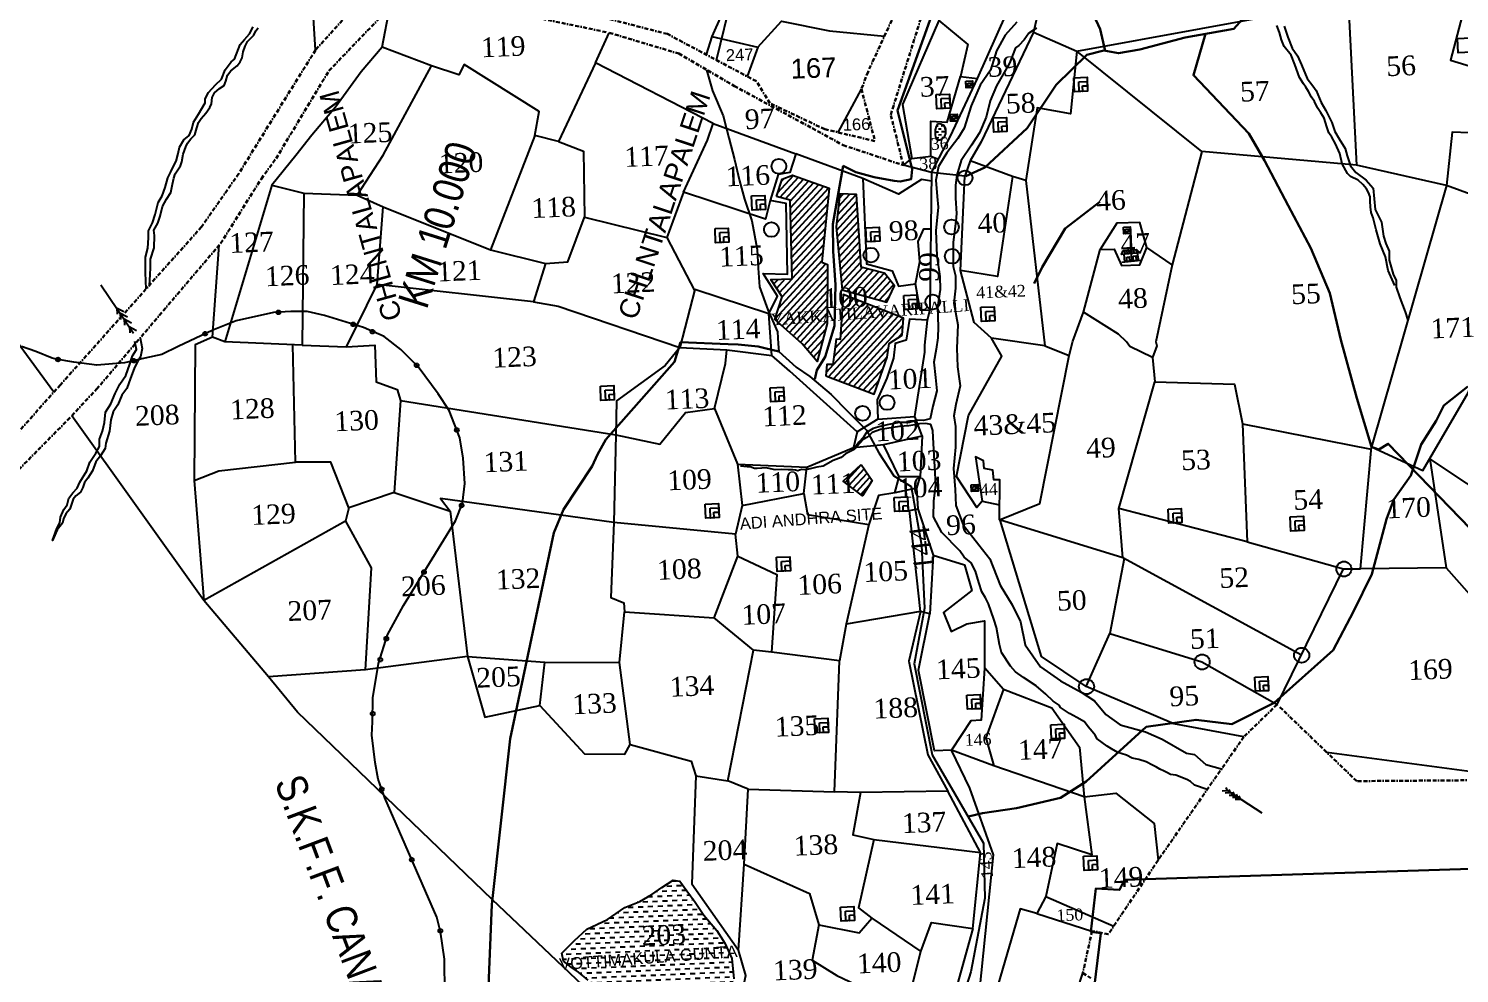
# Model space of a CAD drawing. Header units: inches. Extents: x 304037 to 460575, y 1453943 to 1639883.
# Drawn here: x 323708 to 325574, y 1597415 to 1598648 of the extents above; entities that cross this region are included whole.
import ezdxf

# ---------------------------------------------------------------- set-up
doc = ezdxf.new("R2010")
doc.units = ezdxf.units.IN
doc.header["$MEASUREMENT"] = 0
doc.header["$PDMODE"] = 33
doc.header["$PDSIZE"] = 5
for name, pattern in [('ACAD_ISO02W100', [15, 12, -3]), ('ACAD_ISO07W100', [3, 0, -3]), ('ACAD_ISO11W100', [33, 12, -3, 12, -3, 0, -3]), ('BORDER', [1.75, 0.5, -0.25, 0.5, -0.25, 0, -0.25])]:
    doc.linetypes.add(name, pattern=pattern)
for name, color, linetype in [('cahnige', 6, 'Continuous'), ('CARTTRACK', 30, 'ACAD_ISO02W100'), ('NALA', 4, 'Continuous'), ('ROUND WELL', 5, 'Continuous'), ('SQUAREWELL', 5, 'Continuous'), ('SURVEY_BND', 7, 'Continuous'), ('SURVEY_NO', 7, 'Continuous'), ('TEXT', 7, 'Continuous'), ('TITLEBLOCK', 7, 'Continuous'), ('VILLAGE_AREA', 1, 'Continuous'), ('WATER_BODY', 4, 'Continuous'), ('zz', 7, 'Continuous')]:
    doc.layers.add(name, color=color, linetype=linetype)
for name, color, linetype, lineweight in [('FOOTPATH', 150, 'ACAD_ISO07W100', 30), ('VILL_BOUNDARY', 6, 'BORDER', 30), ('VILL_UNIT_AREA', 3, 'ACAD_ISO11W100', 25)]:
    doc.layers.add(name, color=color, linetype=linetype, lineweight=lineweight)
doc.styles.add('ARIALN', font='ARIALN.TTF')
doc.styles.get("Standard").update_dxf_attribs({"font": 'arial.ttf'})
doc.dimstyles.get("Standard").update_dxf_attribs({"dimtxt": 0.18, "dimasz": 0.18, "dimexe": 0.18, "dimexo": 0.0625, "dimgap": 0.09, "dimtad": 0, "dimtih": 1, "dimtoh": 1, "dimdec": 4, "dimzin": 0, "dimdsep": 46, "dimtxsty": 'Standard', "dimcen": 0.09, "dimadec": 0, "dimazin": 0, "dimtfac": 1, "dimtdec": 4, "dimtofl": 0, "dimtmove": 0, "dimatfit": 3, "dimfxl": 0, "dimtolj": 1, "dimtzin": 0, "dimarcsym": 0})

# ---------------------------------------------------------------- blocks, each defined once
blk = doc.blocks.new('MADANAGARIAPALLE')
at = {"layer": 'CARTTRACK'}
for points in [[(-163.81, -257.99), (-164.02, -248.39)], [(-113.16, -261.14), (-108.53, -244.85), (-107.16, -230.22), (-103.85, -219.66), (-97.82, -210.26), (-98.17, -205.49), (-94.85, -195.69), (-94.4, -189.51), (-95.22, -183.14)]]:
    blk.add_lwpolyline(points, dxfattribs=at)
at = {"layer": 'NALA'}
for points in [[(-185.91, -286.95), (-185.78, -285.63), (-185.71, -284.71), (-185.64, -283.65), (-185.14, -282.26), (-185.02, -280.68), (-185.11, -280.03), (-184.55, -279.16), (-184.22, -278.28), (-183.89, -277.06), (-183.36, -276.14), (-182.76, -275.31), (-182.52, -274.28), (-182.33, -273.53), (-182.14, -272.98), (-181.4, -272.01), (-181.23, -271.5), (-181.03, -270.52), (-180.65, -269.63), (-180.44, -269.18), (-179.99, -268.65), (-179.48, -268.13), (-179.17, -267.29), (-178.95, -266.62), (-178.59, -266.1), (-177.96, -265.45), (-177.42, -264.78), (-177.21, -264.31), (-177.08, -263.53), (-176.78, -262.93), (-176.14, -262.42), (-175.51, -262.06), (-175.3, -261.5), (-175.04, -260.77), (-174.61, -260.23), (-173.78, -259.62), (-173.37, -259.12), (-173.11, -258.64), (-172.98, -257.89), (-172.67, -257.19), (-172.38, -256.6), (-171.53, -255.83), (-171.25, -255.29), (-170.96, -254.91)], [(-186.33, -287.38), (-186.34, -285.36), (-186.29, -283.38), (-185.93, -282.27), (-185.8, -280.96), (-185.78, -280.06), (-185.22, -279.06), (-184.85, -278.02), (-184.4, -276.52), (-183.89, -275.69), (-183.46, -274.67), (-183.06, -273.45), (-182.69, -272.73), (-182.29, -272.01), (-181.95, -271.37), (-181.65, -270.41), (-181.46, -269.62), (-180.88, -268.71), (-180.17, -268.2), (-179.82, -267.41), (-179.56, -266.55), (-178.89, -265.56), (-178, -264.15), (-177.97, -263.64), (-177.55, -262.86), (-176.6, -261.91), (-175.82, -261.25), (-175.33, -260.07), (-174.54, -259.08), (-174.08, -258.76), (-173.3, -256.95), (-172.72, -256.32), (-172.07, -255.63), (-171.58, -254.77)]]:
    blk.add_lwpolyline(points, dxfattribs=at)
at = {"layer": 'SURVEY_BND'}
for points in [[(-198.49, -300.02), (-205.88, -289.21), (-210.78, -282.15), (-216.31, -274.47), (-221.64, -267.15), (-223.49, -264.54), (-230.04, -255.32), (-234.07, -250.19), (-240.6, -241.39), (-245.92, -234.03), (-249.07, -229.92), (-253.38, -224.46), (-258.03, -218.33), (-264.39, -210.23), (-266.19, -207.94)], [(-108.16, -246.95), (-113.62, -258.15), (-107.87, -259.73), (-104.77, -256.52), (-98.72, -257.97), (-91.81, -258.92)], [(-113.62, -258.15), (-114.43, -260.41)], [(-107.87, -259.73), (-109.36, -263.35)], [(-98.09, -270.88), (-94.97, -265.49)]]:
    blk.add_lwpolyline(points, dxfattribs=at)
at = {"layer": 'VILL_BOUNDARY'}
for points in [[(-89.67, -254.7), (-94.05, -263.34), (-94.97, -265.49), (-93.5, -272.14), (-99.78, -270.41), (-106.61, -266.85), (-108.21, -264.02), (-119.24, -257.62), (-127.77, -255.07)], [(-156.03, -250.03), (-163.81, -257.99), (-174.09, -273.25), (-179.04, -279.81), (-197.63, -299.12), (-215.63, -317.88)], [(-89.67, -254.7), (-94.05, -263.34), (-94.97, -265.49), (-93.5, -272.14), (-99.78, -270.41), (-106.61, -266.85), (-108.21, -264.02), (-119.24, -257.62), (-127.77, -255.07)], [(-156.03, -250.03), (-163.81, -257.99), (-174.09, -273.25), (-179.04, -279.81), (-197.63, -299.12), (-215.63, -317.88)]]:
    blk.add_lwpolyline(points, dxfattribs=at)
at = {"layer": 'SURVEY_NO'}
for s, height, p in [('247', 1.5, (-111.95, -261.34)), ('167', 2.5, (-103.84, -263.86)), ('166', 1.5, (-97.5, -270.69))]:
    blk.add_text(s, height=height, dxfattribs=at).set_placement(p)
for rotation, p in [(103.5703, (-154.09, -292.24)), (69.6077, (-124.52, -293.77))]:
    blk.add_text('CHLNTALAPALEM', height=2.5, rotation=rotation, dxfattribs=at).set_placement(p)
blk = doc.blocks.new('UYYALAPALLE')
at = {"layer": 'VILL_BOUNDARY', "linetype": 'ByBlock'}
blk.add_lwpolyline([(173.31, 362.29), (164.9, 379.28), (158.7, 386.94), (48.26, 387.34), (47.4, 385.73), (43.59, 386.13), (42.53, 379.11), (44.12, 378.87), (42.4, 367.86)], dxfattribs=at)
blk = doc.blocks.new('CHINTALAPALEM')
at = {"layer": 'VILLAGE_AREA', "linetype": 'ByBlock'}
h = blk.add_hatch(dxfattribs=at)
h.set_pattern_fill('ANSI31', color=256, scale=5, angle=180, style=0)
h.set_pattern_definition([(225, (-988.8612, -290.5478), (0.44194174, -0.44194174), [])])
h.paths.add_polyline_path([(9.79, 74.03), (11.47, 75.05), (11.74, 77.19), (4.21, 80.53), (3.6, 74.83), (3.09, 74.89), (2.51, 71.67), (1.75, 71.69), (1.57, 70.27), (7.59, 67.67), (9.47, 72.3)])
h.paths.add_polyline_path([(2.37, 84.42), (1.68, 84.75), (3, 94.12), (-1.61, 95.95), (-2.92, 95.48), (-3.77, 93.31), (-2.04, 92.79), (-2.19, 82.78), (-4.89, 82.82), (-3.55, 80.56), (-4.6, 77.7), (-1.26, 74.45), (0.56, 72.13), (2.02, 76.91)])
h.paths.add_polyline_path([(6.64, 83.91), (6.41, 93.14), (4.3, 93.32), (3.68, 89.17), (4.1, 81.11), (9.69, 79.29), (10.76, 81.34), (9.55, 83)])
h.paths.add_polyline_path([(6.9, 56.74), (5.58, 58.81), (3.22, 56.81), (5.58, 54.82)])
h.paths.add_polyline_path([(-5.55, 78.82), (19.84, 79.63), (19.92, 77.35), (-5.48, 76.53)], flags=9)
h.paths.add_polyline_path([(1.02, 82), (7.25, 82), (7.25, 78.21), (1.02, 78.21)], flags=9)
at = {"layer": 'WATER_BODY', "linetype": 'ByBlock'}
h = blk.add_hatch(dxfattribs=at)
h.set_pattern_fill('DASH', color=256, scale=3, style=0)
h.set_pattern_definition([(0, (-473.58744, -379.86174), (0.375, 0.375), [0.375, -0.375])])
h.paths.add_polyline_path([(18.11, 100.78), (18.11, 101.01), (17.9, 101.44), (17.5, 101.65), (17.09, 101.69), (16.9, 101.39), (16.77, 100.93), (16.73, 100.52), (16.75, 100.31), (16.77, 100.06), (16.82, 99.8), (17.05, 99.65), (17.28, 99.65), (17.5, 99.72), (17.77, 99.91), (17.94, 100.08), (18.11, 100.44)])
h.paths.add_polyline_path([(15.76, 100.3), (18.55, 100.3), (18.55, 98.02), (15.76, 98.02)], flags=9)
h = blk.add_hatch(dxfattribs=at)
h.set_pattern_fill('DASH', color=256, scale=5, angle=180, style=0)
h.set_pattern_definition([(180, (-988.8612, -290.5478), (-0.625, -0.625), [0.625, -0.625])])
h.paths.add_polyline_path([(-18.32, -12.38), (-16.03, -11.78), (-14.8, -10.53), (-13.88, -7.92), (-13.32, -5.86), (-13.46, -3.28), (-14.27, -1.28), (-15.24, 0.37), (-16.78, 2.4), (-17.81, 4.09), (-18.82, 5.58), (-19.66, 6.83), (-20.5, 7.02), (-21.99, 6.15), (-23.27, 5.31), (-24.84, 4.49), (-26.81, 3.79), (-29.05, 2.36), (-31.72, 1.24), (-33.34, -0.12), (-35.02, -1.7), (-34.85, -2.7), (-33.92, -3.52), (-33.01, -4.17), (-31.84, -5.26), (-30.46, -6.86), (-28.92, -8.54), (-27.36, -10.16), (-25.71, -11.01), (-24.13, -11.84), (-22.69, -12.62), (-20.82, -12.77)])
h.paths.add_polyline_path([(-36.08, -2.08), (-13.27, -1.35), (-13.2, -3.41), (-36.01, -4.14)], flags=9)
h.paths.add_polyline_path([(-25.85, 0.69), (-22.4, 0.69), (-22.4, -1.36), (-25.85, -1.36)], flags=24)
at = {"linetype": 'ByBlock'}
for points in [[(-88.18, 82.68), (-87.26, 82.15)], [(-88.15, 82.63), (-88.14, 81.86)], [(-87.77, 82.01), (-86.85, 81.48)], [(-87.74, 81.96), (-87.73, 81.19)], [(-87.29, 81.23), (-86.37, 80.7)], [(-87.26, 81.18), (-87.25, 80.41)], [(-86.68, 80.23), (-85.75, 79.7)], [(-86.65, 80.18), (-86.64, 79.42)], [(50.43, 15.4), (49.7, 15.42)], [(50.81, 15.13), (50.09, 15.15)], [(50.38, 15.4), (50.23, 15.85)], [(51.29, 14.8), (50.57, 14.81)], [(50.77, 15.13), (50.62, 15.58)], [(51.25, 14.8), (51.1, 15.25)], [(51.66, 14.51), (51.51, 14.96)], [(52, 14.25), (51.84, 14.7)], [(51.7, 14.51), (50.98, 14.53)], [(52.04, 14.25), (51.32, 14.27)]]:
    blk.add_lwpolyline(points, dxfattribs=at)
at = {"layer": 'CARTTRACK', "linetype": 'ByBlock'}
blk.add_lwpolyline([(-11.96, 109.79), (-11.32, 107.1), (-10.1, 103.86), (-9.48, 101.01), (-8.91, 98.24), (-8.36, 95.52), (-7.85, 93.14), (-7.02, 90.38), (-6.49, 86.7), (-6.47, 84.33), (-6.37, 81.94), (-5.44, 78.96), (-4.34, 76.13), (-4.34, 74.58), (-4.29, 73.63), (-2.17, 71.55), (-0.49, 70.27), (2.15, 67.86), (4.16, 65.62), (6.43, 63.15), (7.89, 60.22), (9.68, 57.19), (11.81, 55.77), (12.84, 48.23), (12.88, 40.22), (11.24, 33.21), (13.08, 21.54), (19.1, 10.04), (18.98, 3.06), (16.81, -6.21), (13.34, -15.84)], dxfattribs=at)
at = {"layer": 'FOOTPATH', "linetype": 'ByBlock'}
for points in [[(52.53, 210.23), (46.63, 204.23), (43.38, 197.41), (40.28, 191.62), (36.79, 186.7), (32.65, 178.49), (25.9, 170.08), (24.87, 164.29), (26.21, 155.94), (25.02, 145.27), (24.51, 139.82), (22.95, 132.77), (20.9, 127.18), (17.34, 116.48), (13.54, 107.18), (12.06, 103.62), (13.64, 96.07), (13.43, 94.81), (12.06, 94.59), (11.27, 94.68), (8.75, 95.28), (6.45, 95.99), (4.87, 96.86), (4.87, 96.86)], [(83.59, 151.03), (81.9, 149.29), (78.77, 146.06), (75.06, 142.56), (74.07, 137.24), (73.07, 130.74), (70.46, 124.91), (64.3, 119.89), (60.13, 117.27), (55.25, 112.19), (49, 111.37), (43.19, 110.07), (40.45, 109.71), (38.59, 110.14), (36.41, 109.67), (32.36, 106.03), (28.45, 100.66), (22.89, 95.92), (20.4, 94.92)], [(83.07, 65.5), (79.91, 63.24), (78.84, 61.3), (76.83, 58.4), (75.37, 54.5), (73.05, 51.53), (72.01, 49.11), (69.87, 42.18), (67.33, 37.54), (64.56, 32.72), (56.78, 26.36), (51.31, 23.85), (46.77, 24.62), (40.4, 23.96), (32.47, 17.36), (29.15, 15.42), (23.5, 14.31), (19.13, 13.87), (17.33, 13.52)], [(32.86, 125.48), (34.97, 122.08), (36.06, 118.21), (38.26, 112.85), (38.76, 110.1)], [(51.61, 111.71), (49.86, 106.52), (53.61, 102.24), (56.6, 98.8), (58.44, 95.31), (61.22, 89.46), (63.85, 83.94), (66.05, 78.1), (67.2, 72.11), (68.9, 64.63), (70.49, 58.34), (71.44, 58), (72.65, 58.67), (87.58, 41.88), (96.45, 34.68), (100.22, 30.56), (109.41, 26.07), (122.35, 18.83), (133.62, 12.86), (136.94, 11.07), (138.19, 10.98)], [(4.87, 96.86), (3.26, 89.49), (3.16, 86.07), (3.26, 81.79), (2.92, 76.6), (1.59, 72.69), (0.46, 71.05), (0.17, 69.92)], [(37.3, 90.94), (32.76, 87.73), (29.64, 82.92), (28.5, 80.9)], [(-4.29, 73.63), (-6.03, 74.13), (-6.89, 74.36), (-9.41, 74.72), (-10.69, 74.8), (-16.7, 75.31), (-17.58, 72.85), (-26.7, 63.37), (-27.84, 61.47), (-28.59, 60.03), (-32.45, 54.7), (-33.81, 51.75), (-40.48, 25.83), (-43.68, 4.89), (-46.59, -30.38)]]:
    blk.add_lwpolyline(points, dxfattribs=at)
at = {"layer": 'NALA', "linetype": 'ByBlock'}
for points in [[(27.72, 114.21), (26.17, 112.6), (24.97, 110.67), (24.09, 108.24), (22.7, 106.38), (21.46, 103.79), (20.46, 101), (19.61, 99.72), (18.12, 97.97), (16.99, 96.28), (16.58, 94.55), (16.65, 92.49), (16.72, 91.13), (16.32, 88.12), (16.31, 84.94), (16.57, 82.29), (16.53, 80.63), (16.11, 78.41), (16.09, 75.89), (16, 74.52), (15.72, 73.08), (15.37, 71.44), (15.48, 69.49), (15.57, 67.8), (15.01, 65.84), (14.61, 64.27), (13.72, 64.08), (12.92, 64.14), (11.94, 63.92), (10.62, 63.94), (9.08, 63.72), (8.21, 63.56), (7.28, 63.35), (6.88, 63.09), (6.41, 62.87), (6.04, 62.26), (5.41, 61.69), (4.69, 60.71), (3.63, 60.24), (3.08, 59.8), (2.06, 59.48), (0.74, 58.83), (-0.06, 58.72), (-0.93, 58.55), (-1.54, 58.42), (-1.99, 58.5), (-2.3, 58.42), (-2.51, 58.35), (-2.78, 58.44), (-3.12, 58.51), (-3.73, 58.51), (-4.6, 58.63), (-5.39, 58.59), (-5.96, 58.77), (-6.5, 58.88), (-7.07, 58.9), (-7.66, 58.88), (-7.98, 58.86), (-8.55, 59.12), (-8.91, 59.12), (-9.76, 59.23)], [(61.65, 112.27), (62.05, 110.84), (62.55, 109.45), (63.17, 108.44), (63.63, 107.26), (64.31, 105.51), (64.95, 104.54), (65.35, 103.92), (65.95, 102.39), (66.5, 101.32), (67.19, 99.76), (67.53, 98.63), (68.04, 97.67), (68.73, 96.4), (68.97, 95.47), (69.33, 94.19), (69.97, 93.31), (71.25, 92.27), (72.08, 91.23), (72.22, 88.5), (72.95, 86.85), (73.13, 85.05), (73.41, 84.1), (73.8, 83.14), (73.76, 81.97), (74.16, 80.17), (74.54, 79.37), (74.47, 78.51), (74.89, 77.12), (75.52, 75.35), (75.81, 74.28)], [(74.32, 78.75), (73.57, 80.69), (73.31, 82.42), (72.7, 84.12), (72.24, 85.9), (71.95, 87.43), (71.72, 88.15), (71.66, 88.87), (71.66, 89.6), (71.66, 90.12), (71.49, 90.69), (71.26, 91.18), (70.79, 91.73), (70.22, 92.31), (69.29, 92.8), (68.89, 93.23), (68.27, 94.46), (68.02, 95.79), (67.56, 97.03), (67.09, 97.9), (66.75, 98.5), (66.52, 99.25), (66.23, 100.38), (65.85, 101.07), (65.45, 101.71), (65.1, 102.54), (64.75, 103.12), (64.41, 103.84), (64.09, 104.39), (63.8, 104.85), (63.31, 105.66), (62.79, 107.36), (62.37, 108.54), (61.52, 109.69), (61.24, 110.54), (61.02, 111.51), (60.71, 112.41)], [(30.17, 113.35), (29.15, 112.73), (28.54, 111.92), (27.82, 111.23), (27.4, 110.96), (26.57, 109.02), (24.79, 106.2), (23.92, 104.36), (23.29, 102.27), (22.37, 100.34), (21.31, 98.81), (19.91, 96.9), (19.25, 95.06), (19.04, 93.8), (18.98, 92.15), (19.02, 90.22), (18.9, 89.25), (18.45, 86.57), (18.33, 83.47), (18.55, 82.29), (18.52, 80.72), (18.22, 78.84), (18.59, 76.07), (18.37, 73.11), (18.36, 70.72), (18.48, 69.2), (18.56, 68.29), (17.92, 65.96), (17.63, 64.53), (17.77, 63.15), (17.65, 60.52), (17.29, 57.84), (17.41, 55.13), (17.38, 53.1), (18.22, 50.6), (20.12, 47.97), (21.42, 46.17), (22.59, 42.74), (24.04, 40.17), (24.97, 38), (25.48, 35.02), (27.3, 32.15), (29.77, 30.26), (32.33, 28.72), (33.96, 27.57), (35.34, 25.77), (37.12, 24.38), (40.28, 23.36), (42.37, 22.32), (45.38, 20.43), (46.38, 20.22), (47.76, 18.89), (49.87, 18.2)], [(-85.33, 78.72), (-85.12, 77.38), (-85.39, 76.32), (-85.8, 75.73), (-86.27, 74.89), (-86.79, 73.68), (-87.28, 72.38), (-87.99, 71.56), (-88.54, 70.34), (-89.18, 69.46), (-89.49, 68.46), (-89.71, 67.03), (-90.28, 65.53), (-90.37, 64.87), (-91.01, 63.96), (-91.61, 63.21), (-92.1, 62.1), (-92.73, 61.17), (-93.17, 60.66), (-93.4, 60.01), (-93.74, 59.46), (-94.36, 58.99), (-94.71, 58.58), (-94.99, 57.85), (-95.18, 57.35), (-95.7, 56.78), (-96.04, 56.13), (-96.2, 55.6), (-96.9, 54.79), (-97.56, 53.47), (-96.95, 54.97), (-96.53, 55.68), (-96.39, 56.39), (-95.94, 57.33), (-95.48, 57.92), (-95.25, 58.74), (-94.7, 59.4), (-94.14, 59.97), (-93.76, 60.72), (-92.81, 62.13), (-92.38, 63.19), (-91.58, 64.31), (-91.06, 65.16), (-91.06, 66.07), (-90.6, 67.09), (-90.33, 68.17), (-90.12, 69.47), (-89.4, 70.49), (-88.81, 71.78), (-88.15, 72.95), (-87.37, 74.01), (-86.81, 75.43), (-86.39, 76.48), (-85.88, 77.27), (-86.05, 78.31)], [(47.81, 15.68), (46.21, 16.31), (45.72, 16.78), (45.3, 17.06), (43.89, 17.67), (43.23, 17.79), (42.88, 18), (42.46, 18.25), (41.91, 18.53), (41.51, 18.78), (40.99, 19.09), (40.2, 19.55), (39.28, 19.86), (38.47, 20.07), (37.74, 20.47), (36.65, 20.85), (35.86, 21.37), (35.35, 21.74), (34.11, 22.71), (33.87, 23.19), (33.53, 23.66), (33.05, 24.3), (32.6, 24.94), (31.62, 25.52), (30.73, 26.07), (29.6, 26.89), (29.47, 27.21), (28.71, 27.74), (27.83, 28.68), (26.65, 29.78), (25.08, 30.88), (24.11, 31.66), (23.47, 32.4), (22.42, 34.2), (22.22, 35.21), (21.91, 37.4), (21.63, 38.45), (21, 40.43), (20.65, 41.21), (20.24, 42.01), (19.91, 43.22), (19.56, 44.67), (19.03, 45.76), (18.19, 46.5), (17.66, 47.32), (15.46, 49.76), (14.48, 51.77), (14.63, 53.76), (14.98, 55.85), (14.86, 61.85), (14.86, 62.77), (14.64, 63.52), (14.02, 63.69), (13.21, 63.69), (12.59, 63.57), (11.85, 63.5), (10.66, 63.43), (8.24, 63.17), (7.14, 62.81), (6.55, 62.28), (5.97, 61.98), (4.71, 60.73)]]:
    blk.add_lwpolyline(points, dxfattribs=at)
at = {"layer": 'ROUND WELL', "linetype": 'ByBlock'}
for centre, radius in [((-3.29, 97.15), 0.941), ((20.29, 94.69), 0.941), ((-4.57, 89.15), 0.941), ((18.32, 88.51), 0.941), ((7.94, 85.37), 0.941), ((18.25, 84.8), 0.941), ((15.54, 79.09), 0.941), ((9.21, 66.55), 0.941), ((6.03, 65.31), 0.941), ((66.36, 42.98), 0.957), ((47.85, 31.92), 0.957), ((60.53, 32.25), 0.957), ((33.03, 29.4), 0.957)]:
    blk.add_circle(centre, radius, dxfattribs=at)
at = {"layer": 'SQUAREWELL', "linetype": 'ByBlock'}
for points in [[(83.62, 109.78), (85.31, 109.78), (85.31, 107.98), (83.62, 107.98)], [(20.92, 106.96), (21.78, 106.96), (21.78, 106.11), (20.92, 106.11)], [(21.16, 106.7), (21.78, 106.7), (21.78, 106.11), (21.16, 106.11)], [(21.41, 106.44), (21.78, 106.44), (21.78, 106.11), (21.41, 106.11)], [(34.65, 106.84), (36.33, 106.84), (36.33, 105.04), (34.65, 105.04)], [(35.25, 106.3), (36.33, 106.3), (36.33, 105.04), (35.25, 105.04)], [(35.72, 105.75), (36.33, 105.75), (36.33, 105.04), (35.72, 105.04)], [(17.08, 105.42), (18.76, 105.42), (18.76, 103.62), (17.08, 103.62)], [(17.68, 104.88), (18.76, 104.88), (18.76, 103.62), (17.68, 103.62)], [(18.14, 104.33), (18.76, 104.33), (18.76, 103.62), (18.14, 103.62)], [(18.77, 102.83), (19.65, 102.83), (19.65, 101.95), (18.77, 101.95)], [(19.02, 102.58), (19.65, 102.58), (19.65, 101.95), (19.02, 101.95)], [(19.27, 102.31), (19.65, 102.31), (19.65, 101.95), (19.27, 101.95)], [(24.19, 102.16), (25.87, 102.16), (25.87, 100.36), (24.19, 100.36)], [(24.79, 101.62), (25.87, 101.62), (25.87, 100.36), (24.79, 100.36)], [(25.26, 101.07), (25.87, 101.07), (25.87, 100.36), (25.26, 100.36)], [(-6.91, 93.53), (-5.22, 93.53), (-5.22, 91.73), (-6.91, 91.73)], [(-6.31, 92.99), (-5.22, 92.99), (-5.22, 91.73), (-6.31, 91.73)], [(-5.84, 92.44), (-5.22, 92.44), (-5.22, 91.73), (-5.84, 91.73)], [(-11.73, 89.57), (-10.05, 89.57), (-10.05, 87.77), (-11.73, 87.77)], [(-11.14, 89.03), (-10.05, 89.03), (-10.05, 87.77), (-11.14, 87.77)], [(-10.67, 88.48), (-10.05, 88.48), (-10.05, 87.77), (-10.67, 87.77)], [(7.45, 88.88), (9.13, 88.88), (9.13, 87.08), (7.45, 87.08)], [(8.05, 88.34), (9.13, 88.34), (9.13, 87.08), (8.05, 87.08)], [(8.52, 87.8), (9.13, 87.8), (9.13, 87.08), (8.52, 87.08)], [(40.17, 87.6), (41.03, 87.6), (41.03, 86.74), (40.17, 86.74)], [(40.4, 87.34), (41.03, 87.34), (41.03, 86.74), (40.4, 86.74)], [(40.66, 87.08), (41.03, 87.08), (41.03, 86.74), (40.66, 86.74)], [(11.89, 80.08), (13.57, 80.08), (13.57, 78.28), (11.89, 78.28)], [(12.49, 79.53), (13.57, 79.53), (13.57, 78.28), (12.49, 78.28)], [(12.96, 78.99), (13.57, 78.99), (13.57, 78.28), (12.96, 78.28)], [(21.63, 78.16), (23.32, 78.16), (23.32, 76.36), (21.63, 76.36)], [(22.23, 77.61), (23.32, 77.61), (23.32, 76.36), (22.23, 76.36)], [(22.7, 77.07), (23.32, 77.07), (23.32, 76.36), (22.7, 76.36)], [(-27.13, 70.15), (-25.44, 70.15), (-25.44, 68.35), (-27.13, 68.35)], [(-26.53, 69.61), (-25.44, 69.61), (-25.44, 68.35), (-26.53, 68.35)], [(-26.06, 69.07), (-25.44, 69.07), (-25.44, 68.35), (-26.06, 68.35)], [(-5.55, 69.06), (-3.87, 69.06), (-3.87, 67.26), (-5.55, 67.26)], [(-4.95, 68.52), (-3.87, 68.52), (-3.87, 67.26), (-4.95, 67.26)], [(-4.48, 67.98), (-3.87, 67.98), (-3.87, 67.26), (-4.48, 67.26)], [(-14.44, 54.62), (-12.75, 54.62), (-12.75, 52.82), (-14.44, 52.82)], [(19.44, 55.67), (20.3, 55.67), (20.3, 54.82), (19.44, 54.82)], [(19.67, 55.42), (20.3, 55.42), (20.3, 54.82), (19.67, 54.82)], [(19.93, 55.16), (20.3, 55.16), (20.3, 54.82), (19.93, 54.82)], [(-13.84, 54.08), (-12.75, 54.08), (-12.75, 52.82), (-13.84, 52.82)], [(-13.37, 53.54), (-12.75, 53.54), (-12.75, 52.82), (-13.37, 52.82)], [(9.62, 54.45), (11.3, 54.45), (11.3, 52.65), (9.62, 52.65)], [(10.22, 53.91), (11.3, 53.91), (11.3, 52.65), (10.22, 52.65)], [(10.69, 53.36), (11.3, 53.36), (11.3, 52.65), (10.69, 52.65)], [(44.34, 51.53), (46.02, 51.53), (46.02, 49.73), (44.34, 49.73)], [(44.94, 50.99), (46.02, 50.99), (46.02, 49.73), (44.94, 49.73)], [(45.41, 50.44), (46.02, 50.44), (46.02, 49.73), (45.41, 49.73)], [(59.82, 49.89), (61.5, 49.89), (61.5, 48.09), (59.82, 48.09)], [(60.41, 49.35), (61.5, 49.35), (61.5, 48.09), (60.41, 48.09)], [(-5.65, 47.48), (-3.97, 47.48), (-3.97, 45.68), (-5.65, 45.68)], [(60.88, 48.81), (61.5, 48.81), (61.5, 48.09), (60.88, 48.09)], [(-5.06, 46.94), (-3.97, 46.94), (-3.97, 45.68), (-5.06, 45.68)], [(-4.59, 46.39), (-3.97, 46.39), (-3.97, 45.68), (-4.59, 45.68)], [(54.46, 29.71), (56.14, 29.71), (56.14, 27.91), (54.46, 27.91)], [(55.05, 29.17), (56.14, 29.17), (56.14, 27.91), (55.05, 27.91)], [(17.8, 28.95), (19.48, 28.95), (19.48, 27.15), (17.8, 27.15)], [(18.4, 28.41), (19.48, 28.41), (19.48, 27.15), (18.4, 27.15)], [(18.87, 27.87), (19.48, 27.87), (19.48, 27.15), (18.87, 27.15)], [(55.52, 28.63), (56.14, 28.63), (56.14, 27.91), (55.52, 27.91)], [(-1.68, 26.75), (0, 26.75), (0, 24.95), (-1.68, 24.95)], [(-1.09, 26.21), (0, 26.21), (0, 24.95), (-1.09, 24.95)], [(-0.62, 25.67), (0, 25.67), (0, 24.95), (-0.62, 24.95)], [(28.3, 24.74), (29.98, 24.74), (29.98, 22.94), (28.3, 22.94)], [(28.9, 24.2), (29.98, 24.2), (29.98, 22.94), (28.9, 22.94)], [(29.37, 23.66), (29.98, 23.66), (29.98, 22.94), (29.37, 22.94)], [(31.76, 7.86), (33.44, 7.86), (33.44, 6.06), (31.76, 6.06)], [(32.36, 7.32), (33.44, 7.32), (33.44, 6.06), (32.36, 6.06)], [(32.83, 6.77), (33.44, 6.77), (33.44, 6.06), (32.83, 6.06)], [(0.63, 2.7), (2.31, 2.7), (2.31, 0.9), (0.63, 0.9)], [(1.23, 2.16), (2.31, 2.16), (2.31, 0.9), (1.23, 0.9)], [(1.7, 1.62), (2.31, 1.62), (2.31, 0.9), (1.7, 0.9)]]:
    blk.add_lwpolyline(points, close=True, dxfattribs=at)
at = {"layer": 'SURVEY_BND', "linetype": 'ByBlock'}
for points in [[(24.7, 136.46), (17.8, 114.84), (21.34, 111.6), (20.24, 107.61), (22.42, 107.23), (30.47, 123.51), (29.11, 125.35)], [(33.32, 125.91), (29.76, 112.83), (22.55, 99.19), (21.02, 96.81), (20.28, 94.9), (16.06, 95.56), (18.66, 100.07), (22.42, 107.23)], [(-34.12, 102.34), (-33.46, 105.37), (-42.71, 111.77), (-43.44, 110.48), (-46.9, 111.75), (-53.05, 114.37), (-51.85, 119.42)], [(86.05, 118.25), (82.58, 107.07), (86.46, 105.71), (84.57, 97.73), (82.42, 97.92), (81.44, 91.16), (70.11, 94.22)], [(-11.41, 102.94), (-26.05, 111.26), (-24.12, 115.01)], [(17.8, 114.84), (12.73, 104.33), (13.63, 97.45), (16.08, 97.61), (16.25, 102.07), (18.34, 101.88), (20.24, 107.61)], [(35.18, 110.2), (67, 114.64), (69.92, 114.38), (70.11, 94.22), (50.51, 96.77), (35.18, 110.2)], [(-53.05, 114.37), (-55.84, 111.38), (-59.29, 107.03), (-62.44, 103.59), (-64.6, 101.07), (-67.81, 97.42), (-74.59, 77.79)], [(29.76, 112.83), (35.18, 110.2), (34.04, 102.28), (29.83, 103.2), (28.01, 94.03), (26.35, 94.59), (21.02, 96.81)], [(-67.81, 97.42), (-63.76, 96.24), (-57.03, 95.71), (-53.52, 100.66), (-46.9, 111.75)], [(-26.05, 111.26), (-31.16, 101.46), (-28.02, 100.12), (-28.25, 91.73), (-17.92, 88.71)], [(-31.16, 101.46), (-34.12, 102.34), (-40.35, 88.06), (-33.45, 86.05), (-30.62, 86.14), (-28.25, 91.73)], [(-15.53, 94.36), (-12.22, 100.86), (-11.41, 102.94), (-1.06, 98.62), (-1.94, 96.28), (-3.44, 96.1), (-4.59, 92.86)], [(7.3, 95.17), (-1.06, 98.62)], [(16.06, 95.56), (12.53, 96.62), (13.63, 97.45)], [(16.08, 97.61), (17.01, 97.22)], [(50.51, 96.77), (46.16, 82.54), (43.04, 84.89), (42.27, 88.08), (39.33, 88.15), (37.1, 84.89), (38.87, 84.83), (39.69, 82.71), (42.06, 82.7), (43.04, 84.89)], [(-63.76, 96.24), (-64.78, 76.93), (-74.59, 77.79)], [(-57.03, 95.71), (-53.76, 94.11)], [(16, 94.44), (14.74, 94.7), (11.76, 92.96), (7.3, 95.17), (7.32, 84.27), (10.57, 83.28), (11.27, 81.29), (13.45, 81.47)], [(16.06, 95.56), (15.13, 78.01), (13.88, 78.1), (13.45, 81.47), (14.13, 84.25), (14.01, 86.84), (14.79, 88.43), (15.68, 88.38)], [(26.35, 94.59), (23.89, 82), (19.22, 82.95), (20.28, 94.9)], [(112.09, 71.81), (113.08, 74.89), (103.47, 79.83), (107.81, 92.15), (100.67, 93.54), (93.91, 95.41), (90.89, 87.24), (81.44, 91.16)], [(-35.18, 81.24), (-54.95, 84.27), (-53.76, 94.11), (-40.35, 88.06)], [(-5.36, 78.44), (-4.17, 80.64), (-5.84, 83.6), (-2.75, 83.39), (-2.54, 92.37), (-4.59, 92.86), (-5.29, 90.49), (-15.53, 94.36), (-17.92, 88.71), (-14.65, 81.8)], [(28.01, 94.03), (29.55, 72.91), (32.6, 71.57), (33.14, 73.37), (34.62, 77), (37.1, 84.89)], [(81.44, 91.16), (70.49, 58.34), (76.92, 55.07), (83.1, 64.79), (89.15, 81.87)], [(-74.59, 77.79), (-76.14, 78.44), (-74.81, 90.1)], [(-33.45, 86.05), (-35.18, 81.24), (-32.05, 80.56), (-16.82, 74.65)], [(-64.78, 76.93), (-59.17, 76.5), (-54.95, 84.27)], [(5.23, 63), (-2.98, 71.06), (-5.19, 73.16), (-5.36, 78.44), (-14.61, 81.93), (-16.82, 74.65), (-10.86, 74.09), (-5.19, 73.16)], [(29.55, 72.91), (22.79, 74.19), (20.68, 76.26), (19.22, 82.95)], [(46.16, 82.54), (43.68, 72.86), (43.77, 72.31), (43.17, 70.87), (40.36, 72.38), (39.95, 72.98), (38.95, 74.02), (34.62, 77)], [(-76.14, 78.44), (-78.38, 77.54), (-79.25, 60.33), (-78.64, 45.01), (-94.43, 69.2)], [(-79.25, 60.33), (-76.07, 61.41), (-66.25, 62.1), (-66, 77.03)], [(-59.17, 76.5), (-55.55, 76.57), (-55.61, 71.9), (-52.97, 70.81), (-52.61, 69.39), (-53.91, 57.75), (-59.75, 56.05), (-61.77, 61.91), (-66.25, 62.1)], [(14.78, 76.82), (12.48, 77.02), (11.97, 74.4), (10.56, 74), (10.24, 72.14), (9.3, 69.66), (7.97, 66.96), (7.95, 64.5), (12.66, 64.64), (14.26, 72.75), (14.31, 73.64), (14.78, 76.82)], [(14.78, 76.82), (15.13, 78.01)], [(-16.82, 74.65), (-18.78, 72.45), (-25.17, 68.22), (-25.43, 63.88), (-19.9, 62.49), (-16.45, 66.37), (-12.77, 66.73), (-11.12, 72.36), (-10.86, 74.09)], [(20.76, 53.52), (20.04, 52.73), (17.61, 56.8), (19.48, 64.49), (24.03, 71.86), (22.79, 74.19)], [(38.35, 45.58), (22.85, 51.07), (28.09, 52.9), (32.6, 71.57)], [(-52.61, 69.39), (-25.43, 63.88), (-26.16, 52.75), (-48.05, 56.73), (-46.89, 55.06)], [(43.17, 70.87), (43.31, 67.76), (53.43, 67.05), (54.23, 61.95), (70.45, 58.05)], [(54.19, 46.95), (38.07, 51.87), (43.31, 67.76)], [(-12.77, 66.73), (-10.14, 59.53), (-1.33, 58.79), (4.71, 61.01)], [(7.95, 64.5), (5.23, 63), (4.71, 61.01), (8.58, 61.26), (13.49, 62.12), (12.66, 64.64)], [(13.49, 62.12), (13.01, 56.96), (10.35, 57.06), (8.54, 61.26)], [(54.23, 61.95), (54.19, 46.95), (66.32, 43)], [(96.82, 61.51), (106.65, 58.61), (100.61, 40), (77.84, 56.51)], [(-10.14, 59.53), (-9.77, 54.26), (-10.77, 50.65), (-26.16, 52.75), (-26.92, 43.23), (-25.3, 42.5), (-25.28, 41.35), (-13.89, 40.13), (-10.58, 47.84), (-10.77, 50.65)], [(-9.77, 54.26), (-1.86, 55.43), (-1.33, 58.79)], [(22.96, 51.03), (22.85, 51.07), (23.1, 56.12), (22.37, 56.16), (22.28, 57.39), (21.19, 57.64), (21.14, 58.62), (20.14, 59.2), (20.76, 53.52), (22.94, 52.96)], [(77.84, 56.51), (79.35, 42.57), (68.45, 42.93), (70.49, 58.34)], [(-53.91, 57.75), (-46.89, 55.06), (-45.43, 36.52), (-58.52, 35.35)], [(12.98, 56.96), (12.47, 55.52), (9.69, 55.06), (10.35, 57.06)], [(-59.75, 56.05), (-60.21, 54.36), (-78.64, 45.01)], [(-1.86, 55.43), (-1.5, 52.76), (6.22, 51.16), (2.82, 38.63), (1.77, 34), (-6.8, 35.47)], [(9.69, 55.06), (7.61, 54.77), (6.22, 51.16)], [(12.47, 55.52), (12.55, 52.9), (14.27, 46.92), (13.53, 39.47), (12.32, 39.81), (11.48, 52.73), (12.55, 52.9)], [(-60.21, 54.36), (-57.23, 48.29), (-58.52, 35.35), (-70.82, 34.98), (-78.64, 45.01)], [(32.99, 29.42), (27.46, 33.47), (22.96, 51.03)], [(60.5, 32.27), (38.35, 45.58), (38.07, 51.87)], [(-10.58, 47.84), (-5.7, 45.3), (-6.8, 35.47), (-9.08, 35.81), (-13.89, 40.13)], [(14.27, 46.92), (18.19, 45.52), (18.98, 42.24), (15.25, 39.59), (16.13, 37.12), (18.17, 38.03), (20.41, 38.29), (20.16, 32.27), (19.46, 25.69), (18.16, 25.66), (15.55, 22.04), (13.36, 22.04), (11.76, 32.37), (13.53, 39.47)], [(38.5, 45.49), (36.26, 36.03), (47.81, 31.95), (57.15, 26.12)], [(57.15, 26.12), (66.32, 43), (68.45, 42.93)], [(79.35, 42.57), (92.82, 26.03)], [(-45.43, 36.52), (-35.66, 35.4), (-26.17, 34.95), (-25.28, 41.35)], [(12.32, 39.81), (10.59, 33.6), (12.53, 21.56), (14.87, 16.84), (3.74, 17.17), (0.45, 17.38), (1.77, 34)], [(12.32, 39.81), (2.82, 38.63)], [(-45.43, 36.52), (-43.57, 28.73), (-36.53, 29.9), (-35.66, 35.4)], [(11.66, -51.5), (-43.59, 5.5), (-67.32, 30.36), (-70.82, 34.98)], [(-36.53, 29.9), (-31.12, 23.51), (-25.96, 23.25), (-25.25, 24.48), (-26.17, 34.95)], [(-25.25, 24.48), (-17.59, 22.03), (-17.08, 20.14), (-13.05, 19.33), (-9.08, 35.81)], [(52.75, 22.19), (43.91, 24.21), (32.99, 29.42), (36.26, 36.03)], [(20.16, 32.38), (22.47, 29.52), (19.96, 23.44), (20.84, 19.83), (15.55, 22.04)], [(22.47, 29.52), (28.5, 26.91), (31.8, 21.74), (32.14, 15.42), (20.84, 19.83)], [(14.38, -15.17), (17.8, -8.9), (20.34, 8.51), (17.69, 17.1), (15.55, 22.04)], [(-17.08, 20.14), (-18.14, 6.44), (-12.57, -2.22), (-11.38, 8.65), (-10.51, 18.17), (-13.05, 19.33)], [(94.9, 17.4), (94.26, 15.86), (89.11, 15.2), (63.22, 19.77)], [(-10.51, 18.17), (0.45, 17.38)], [(3.74, 17.17), (2.57, 11.82), (5.19, 11.1), (18.67, 8.91), (14.87, 16.84)], [(32.14, 15.42), (32.8, 8.02), (28.48, 9.64), (26.73, 2.95), (35.22, -1.17)], [(32.14, 15.42), (36.2, 15.7), (40.9, 11.65), (41.2, 6.96)], [(5.19, 11.1), (2.88, 2.5), (4.53, 1.11), (10.6, -3.37), (12.11, 0.27), (17.32, -0.72), (18.67, 8.91)], [(-11.38, 8.65), (-3.24, 4.58), (-2.24, 0.55), (2.84, -0.69), (4.53, 1.11)], [(26.73, 2.95), (25.5, 0.84), (32.43, -1.68)], [(-2.24, 0.55), (-3.29, -3.89), (-0.23, -5.98), (8.47, -10.52), (10.6, -3.37)], [(25.5, 0.84), (23.42, 1.5), (20.22, -7.93), (14.38, -15.17), (23.95, -18.7), (24.31, -15.89), (28.05, -15.07), (31.05, -6.97)], [(17.32, -0.72), (12.71, -14.89), (11.84, -23.41), (12.55, -29.55), (14.93, -31.18)], [(-6.58, -15.71), (-13.44, -11.82), (-11.76, -5.51), (-12.57, -2.22)]]:
    blk.add_lwpolyline(points, dxfattribs=at)
at = {"layer": 'VILL_BOUNDARY'}
for points in [[(134.71, -17.47), (129.1, -4.22), (118.89, 6.3), (101.72, 15.96), (89.32, 15.2), (66.86, 15.96), (57.15, 26.12), (52.75, 22.19), (41.2, 6.96), (34.49, -2.16), (32.43, -1.68), (31.05, -6.97), (32.02, -7.66)], [(-145.78, 21.33), (-94.43, 69.2), (-91.15, 72.44), (-74.62, 90.31), (-69.1, 98.31), (-67.13, 100.81), (-59.94, 111.67), (-51.85, 119.42)], [(-42.79, 119.71), (-24.12, 115.01), (-15.4, 112), (-8.52, 107.58), (1.15, 101.8), (4.99, 99.49), (12.53, 96.62), (11.2, 103.11), (23.74, 138.1)]]:
    blk.add_lwpolyline(points, dxfattribs=at)
at = {"layer": 'VILL_UNIT_AREA', "linetype": 'ByBlock'}
for points in [[(40.02, 84.62), (41.72, 84.69), (42.15, 84.24), (39.75, 84.14), (40.02, 84.62)], [(40.06, 84.15), (40.11, 83.19)], [(40.08, 84.62), (40.23, 84.16)], [(40.4, 84.64), (40.55, 84.17)], [(40.67, 84.62), (40.82, 84.15)], [(40.94, 84.62), (41.09, 84.15)], [(40.99, 84.19), (41, 83.17)], [(41.26, 84.64), (41.4, 84.17)], [(41.63, 84.65), (41.78, 84.18)], [(41.77, 84.23), (41.88, 83.2)], [(39.79, 83.16), (42.21, 83.3)]]:
    blk.add_lwpolyline(points, dxfattribs=at)
for points in [[(40.42, 83.77), (40.74, 83.77), (40.74, 83.22), (40.42, 83.22)], [(41.23, 83.87), (41.6, 83.87), (41.6, 83.26), (41.23, 83.26)]]:
    blk.add_lwpolyline(points, close=True, dxfattribs=at)
at = {"layer": 'VILLAGE_AREA', "linetype": 'ByBlock'}
for points in [[(-3.77, 93.31), (-2.92, 95.48), (-1.61, 95.95), (3, 94.12), (1.68, 84.75), (2.37, 84.42), (2.02, 76.91), (0.56, 72.13), (-1.26, 74.45), (-4.6, 77.7), (-3.55, 80.56), (-4.89, 82.82), (-2.19, 82.78), (-2.04, 92.79), (-3.77, 93.31)], [(4.1, 81.11), (9.69, 79.29), (10.76, 81.34), (9.55, 83), (6.64, 83.91), (6.41, 93.14), (4.3, 93.32), (3.68, 89.17), (4.1, 81.11)], [(1.57, 70.27), (7.59, 67.67), (9.47, 72.3), (9.79, 74.03), (11.47, 75.05), (11.74, 77.19), (4.21, 80.53), (3.6, 74.83), (3.09, 74.89), (2.51, 71.67), (1.75, 71.69), (1.57, 70.27)], [(5.58, 58.81), (6.9, 56.74), (5.58, 54.82), (3.22, 56.81), (5.58, 58.81)]]:
    blk.add_lwpolyline(points, dxfattribs=at)
at = {"layer": 'WATER_BODY', "linetype": 'ByBlock'}
blk.add_lwpolyline([(17.09, 101.69), (16.9, 101.39), (16.77, 100.93), (16.73, 100.52), (16.75, 100.31), (16.77, 100.06), (16.82, 99.8), (17.05, 99.65), (17.28, 99.65), (17.5, 99.72), (17.77, 99.91), (17.94, 100.08), (18.11, 100.44), (18.11, 100.78), (18.11, 101.01), (17.9, 101.44), (17.5, 101.65)], close=True, dxfattribs=at)
for points in [[(-35.02, -1.7), (-33.34, -0.12), (-31.72, 1.24), (-29.05, 2.36), (-26.81, 3.79), (-24.84, 4.49), (-23.27, 5.31), (-21.99, 6.15), (-20.5, 7.02), (-19.66, 6.83), (-18.82, 5.58), (-17.81, 4.09), (-16.78, 2.4), (-15.24, 0.37), (-14.27, -1.28), (-13.46, -3.28), (-13.32, -5.86)], [(-31.84, -5.26), (-33.01, -4.17), (-33.92, -3.52), (-34.85, -2.7), (-35.02, -1.7)]]:
    blk.add_lwpolyline(points, dxfattribs=at)
at = {"layer": 'SURVEY_NO', "width": 25.251, "attachment_point": 1}
for s, insert, char_height in [('{\\fTimes New Roman|b0|i0|c0|p18;119}', (-40.51, 115.07), 2.5), ('{\\fTimes New Roman|b0|i0|c0|p18;39}', (23.77, 109.89), 2.5), ('{\\fTimes New Roman|b0|i0|c0|p18;37}', (15.03, 107.72), 2.5), ('{\\fTimes New Roman|b0|i0|c0|p18;56}', (74.4, 107.87), 2.5), ('{\\fTimes New Roman|b0|i0|c0|p18;125}', (-57.88, 104.82), 2.5), ('{\\fTimes New Roman|b0|i0|c0|p18;97}', (-7.37, 104.53), 2.5), ('{\\fTimes New Roman|b0|i0|c0|p18;58}', (25.87, 105.13), 2.5), ('{\\fTimes New Roman|b0|i0|c0|p18;57}', (55.69, 105.41), 2.5), ('{\\fTimes New Roman|b0|i0|c0|p18;120}', (-46.48, 100.53), 2.5), ('{\\fTimes New Roman|b0|i0|c0|p18;117}', (-22.88, 100.38), 2.5), ('{\\fTimes New Roman|b0|i0|c0|p18;36}', (16.13, 99.92), 1.5), ('{\\fTimes New Roman|b0|i0|c0|p18;116}', (-10.12, 97.37), 2.5), ('{\\fTimes New Roman|b0|i0|c0|p18;38}', (14.57, 97.43), 1.5), ('{\\fTimes New Roman|b0|i0|c0|p18;118}', (-34.95, 94.38), 2.5), ('{\\fTimes New Roman|b0|i0|c0|p18;127}', (-73.51, 91.54), 2.5), ('{\\fTimes New Roman|b0|i0|c0|p18;46}', (36.82, 92.32), 2.5), ('{\\fTimes New Roman|b0|i0|c0|p18;98}', (10.34, 89.56), 2.5), ('{\\fTimes New Roman|b0|i0|c0|p18;40}', (21.64, 90.06), 2.5), ('{\\fTimes New Roman|b0|i0|c0|p18;126}', (-69.17, 87.12), 2.5), ('{\\fTimes New Roman|b0|i0|c0|p18;124}', (-60.89, 86.93), 2.5), ('{\\fTimes New Roman|b0|i0|c0|p18;121}', (-47.27, 86.81), 2.5), ('{\\fTimes New Roman|b0|i0|c0|p18;115}', (-11.36, 87.2), 2.5), ('{\\fTimes New Roman|b0|i0|c0|p18;47}', (39.69, 86.71), 2.5), ('{\\fTimes New Roman|b0|i0|c0|p18;122}', (-25.26, 84.38), 2.5), ('{\\fTimes New Roman|b0|i0|c0|p18;100}', (1.65, 81.37), 2.5), ('{\\fTimes New Roman|b0|i0|c0|p18;41&42}', (21.11, 80.8), 1.5), ('{\\fTimes New Roman|b0|i0|c0|p18;48}', (39.09, 79.74), 2.5), ('{\\fTimes New Roman|b0|i0|c0|p18;55}', (61.1, 79.4), 2.5), ('{\\fTimes New Roman|b0|i0|c0|p18;114}', (-12.16, 77.9), 2.5), ('{\\fTimes New Roman|b0|i0|c0|p18;123}', (-40.72, 75.57), 2.5), ('{\\fTimes New Roman|b0|i0|c0|p18;171}', (78.64, 74.31), 2.5), ('{\\fTimes New Roman|b0|i0|c0|p18;208}', (-86.41, 70.07), 2.5), ('{\\fTimes New Roman|b0|i0|c0|p18;128}', (-74.3, 70.38), 2.5), ('{\\fTimes New Roman|b0|i0|c0|p18;113}', (-19.02, 69.34), 2.5), ('{\\fTimes New Roman|b0|i0|c0|p18;101}', (9.41, 70.7), 2.5), ('{\\fTimes New Roman|b0|i0|c0|p18;130}', (-61.12, 68.33), 2.5), ('{\\fTimes New Roman|b0|i0|c0|p18;112}', (-6.74, 66.68), 2.5), ('{\\fTimes New Roman|b0|i0|c0|p18;102}', (7.54, 64.18), 2.5), ('{\\fTimes New Roman|b0|i0|c0|p18;43&45}', (20.06, 64.39), 2.5), ('{\\fTimes New Roman|b0|i0|c0|p18;131}', (-42.38, 62.33), 2.5), ('{\\fTimes New Roman|b0|i0|c0|p18;103}', (10.13, 60.24), 2.5), ('{\\fTimes New Roman|b0|i0|c0|p18;49}', (34.24, 60.92), 2.5), ('{\\fTimes New Roman|b0|i0|c0|p18;109}', (-19.14, 59.06), 2.5), ('{\\fTimes New Roman|b0|i0|c0|p18;110}', (-7.93, 58.28), 2.5), ('{\\fTimes New Roman|b0|i0|c0|p18;53}', (46.25, 58.89), 2.5), ('{\\fTimes New Roman|b0|i0|c0|p18;129}', (-72.17, 56.87), 2.5), ('{\\fTimes New Roman|b0|i0|c0|p18;111}', (-0.92, 57.76), 2.5), ('{\\fTimes New Roman|b0|i0|c0|p18;104}', (10.12, 56.85), 2.5), ('{\\fTimes New Roman|b0|i0|c0|p18;44}', (20.53, 55.74), 1.5), ('{\\fTimes New Roman|b0|i0|c0|p18;54}', (60.29, 53.25), 2.5), ('{\\fTimes New Roman|b0|i0|c0|p18;96}', (16.05, 51.88), 2.5), ('{\\fTimes New Roman|b0|i0|c0|p18;170}', (72.07, 51.68), 2.5), ('{\\fTimes New Roman|b0|i0|c0|p18;132}', (-41.44, 47.36), 2.5), ('{\\fTimes New Roman|b0|i0|c0|p18;108}', (-20.91, 47.74), 2.5), ('{\\fTimes New Roman|b0|i0|c0|p18;206}', (-53.51, 47), 2.5), ('{\\fTimes New Roman|b0|i0|c0|p18;105}', (5.3, 46.37), 2.5), ('{\\fTimes New Roman|b0|i0|c0|p18;207}', (-68.07, 44.47), 2.5), ('{\\fTimes New Roman|b0|i0|c0|p18;106}', (-3.16, 45.08), 2.5), ('{\\fTimes New Roman|b0|i0|c0|p18;52}', (50.48, 43.72), 2.5), ('{\\fTimes New Roman|b0|i0|c0|p18;107}', (-10.42, 41.58), 2.5), ('{\\fTimes New Roman|b0|i0|c0|p18;50}', (29.73, 41.69), 2.5), ('{\\fTimes New Roman|b0|i0|c0|p18;205}', (-44.45, 34.99), 2.5), ('{\\fTimes New Roman|b0|i0|c0|p18;51}', (46.42, 36.13), 2.5), ('{\\fTimes New Roman|b0|i0|c0|p18;134}', (-19.92, 32.82), 2.5), ('{\\fTimes New Roman|b0|i0|c0|p18;145}', (14.01, 33.62), 2.5), ('{\\fTimes New Roman|b0|i0|c0|p18;133}', (-32.4, 31.11), 2.5), ('{\\fTimes New Roman|b0|i0|c0|p18;169}', (73.98, 31.02), 2.5), ('{\\fTimes New Roman|b0|i0|c0|p18;188}', (5.84, 28.96), 2.5), ('{\\fTimes New Roman|b0|i0|c0|p18;95}', (43.51, 28.95), 2.5), ('{\\fTimes New Roman|b0|i0|c0|p18;135}', (-6.79, 27.19), 2.5), ('{\\fTimes New Roman|b0|i0|c0|p18;146}', (17.28, 24.01), 1.5), ('{\\fTimes New Roman|b0|i0|c0|p18;147}', (23.99, 22.95), 2.5), ('{\\fTimes New Roman|b0|i0|c0|p18;137}', (8.84, 14.26), 2.5), ('{\\fTimes New Roman|b0|i0|c0|p18;204}', (-16.59, 11.79), 2.5), ('{\\fTimes New Roman|b0|i0|c0|p18;138}', (-5.02, 11.97), 2.5), ('{\\fTimes New Roman|b0|i0|c0|p18;148}', (22.62, 9.23), 2.5), ('{\\fTimes New Roman|b0|i0|c0|p18;149}', (33.57, 6.23), 2.5), ('{\\fTimes New Roman|b0|i0|c0|p18;141}', (9.55, 5.09), 2.5), ('{\\fTimes New Roman|b0|i0|c0|p18;203}', (-24.82, 1.34), 2.5), ('{\\fTimes New Roman|b0|i0|c0|p18;150}', (28.01, 1.24), 1.5), ('{\\fTimes New Roman|b0|i0|c0|p18;140}', (2.39, -3.33), 2.5), ('{\\fTimes New Roman|b0|i0|c0|p18;139}', (-8.3, -3.77), 2.5)]:
    blk.add_mtext(s, dxfattribs=dict(at, insert=insert, char_height=char_height))
for s, insert, char_height, rotation in [('{\\fTimes New Roman|b0|i0|c0|p18;99}', (13.9, 81.75), 2.5, 86.3754), ('{\\fTimes New Roman|b0|i0|c0|p18;144}', (11.77, 44.9), 2.5, 94.3608), ('{\\fTimes New Roman|b0|i0|c0|p18;143}', (18.66, 5.55), 1.5, 92.0577)]:
    blk.add_mtext(s, dxfattribs=dict(at, insert=insert, char_height=char_height, rotation=rotation))
at = {"layer": 'TEXT', "linetype": 'ByBlock'}
for s, p in [('ADI ANDHRA SITE', (-10.12, 51.18)), ('VOTTIMAKULA GUNTA', (-35.39, -3.83))]:
    blk.add_text(s, height=1.5, rotation=1.8371, dxfattribs=at).set_placement(p)
at = {"layer": 'TEXT', "insert": (-5.16, 78.45), "char_height": 1.5, "width": 25.251, "attachment_point": 1, "rotation": 1.8371}
blk.add_mtext('{\\fTimes New Roman|b0|i0|c0|p18;YAKKATILAVARIPALLI}', dxfattribs=at)
at = {"linetype": 'ByBlock'}
for points in [[(-90.04, 85.7), (-86.15, 79.37)], [(54.69, 12.4), (50.43, 15.4)]]:
    blk.add_leader(points, dimstyle='Standard', override={"dimgap": 0.09, "dimtad": 0}, dxfattribs=at)

msp = doc.modelspace()

# ---------------------------------------------------------------- linework, layer by layer
at = {"color": 1}
for p in [(324033.6, 1598277.7), (324033.6, 1598277.7), (324131.3, 1598262), (324131.3, 1598262), (323938.2, 1598249.8), (323938.2, 1598249.8), (323746.2, 1598216.2), (323746.2, 1598216.2), (323845.2, 1598214.6), (323845.2, 1598214.6), (324213.9, 1598208.6), (324213.9, 1598208.6), (324266.3, 1598124.2), (324266.3, 1598124.2), (324272.6, 1598025.8), (324272.6, 1598025.8), (324223.5, 1597938.9), (324223.5, 1597938.9), (324174.4, 1597852), (324174.4, 1597852), (324156.6, 1597754.2), (324156.6, 1597754.2), (324168.5, 1597655.6), (324168.5, 1597655.6), (324207.7, 1597563.7), (324207.7, 1597563.7), (324244.8, 1597471), (324244.8, 1597471)]:
    msp.add_point(p, dxfattribs=at)
for p in [(324156.3, 1598252.4), (324166.5, 1597824.7)]:
    msp.add_point(p)
at = {"layer": 'zz', "color": 1, "ltscale": 10}
msp.add_polyline3d([(324250.6, 1597389.6, 0), (324250.2, 1597433.9, 0), (324245.2, 1597469.5, 0), (324240.4, 1597488.7, 0), (324172.5, 1597644.5, 0), (324163.7, 1597668.9, 0), (324160, 1597690.5, 0), (324155.5, 1597726.3, 0), (324156.5, 1597743.5, 0), (324156.7, 1597774.9, 0), (324164.2, 1597819.6, 0), (324176, 1597856.9, 0), (324196.7, 1597895.2, 0), (324264.5, 1598005.7, 0), (324273.7, 1598028.7, 0), (324276.9, 1598054.6, 0), (324274.7, 1598087.3, 0), (324270.3, 1598113.9, 0), (324256.3, 1598149.5, 0), (324241.8, 1598171.4, 0), (324215.9, 1598206.6, 0), (324193.1, 1598229.1, 0), (324171.7, 1598246, 0), (324144.4, 1598258, 0), (324093.9, 1598273.5, 0), (324071.1, 1598278.6, 0), (324049.7, 1598278.7, 0), (324027.2, 1598277.3, 0), (323978.4, 1598266.8, 0), (323948.1, 1598254.6, 0), (323903.1, 1598233, 0), (323881.4, 1598222.7, 0), (323859.5, 1598217.8, 0), (323833.1, 1598211.9, 0), (323797, 1598208.9, 0), (323766.8, 1598212.7, 0), (323743.8, 1598216.6, 0), (323738.5, 1598218.1, 0), (323717.4, 1598226.7, 0), (323698.5, 1598233.3, 0)], dxfattribs=at)

# ---------------------------------------------------------------- block references
at = {"linetype": 'ByBlock', "xscale": 8.06129566741566, "yscale": 8.06129566735035, "zscale": 8.06129566744724, "rotation": 2.032358325783217}
msp.add_blockref('UYYALAPALLE', (324859.1, 1594403.1), dxfattribs=at)
at = {"layer": 'VILLAGE_AREA', "xscale": 10.30774339438015, "yscale": 10.30774339435447, "zscale": 10.30774339435233, "rotation": 2.131579333032909}
msp.add_blockref('MADANAGARIAPALLE', (325670.4, 1601340.1), dxfattribs=at)
at = {"layer": 'WATER_BODY', "linetype": 'ByBlock', "xscale": 10.25705948536904, "yscale": 10.25705948523682, "zscale": 10.2570594853704, "rotation": 2.390673287726939}
msp.add_blockref('CHINTALAPALEM', (324761.6, 1597474), dxfattribs=at)

# ---------------------------------------------------------------- texts
at = {"layer": 'cahnige', "color": 1, "extrusion": (-0.004527, 0.00163, 0.999988), "style": 'ARIALN'}
msp.add_text('KM 10.000', height=40, rotation=72.5961, dxfattribs=at).set_placement((324223.8, 1598280.6, 1137.5))
at = {"layer": 'TITLEBLOCK', "color": 1, "extrusion": (0.00457, 0.001503, 0.999988), "style": 'ARIALN'}
msp.add_text('S.K.F.F. CANAL', height=40, rotation=290.5981, dxfattribs=at).set_placement((324024.8, 1597660.4, 3881.5))

doc.saveas('drawing.dxf')
